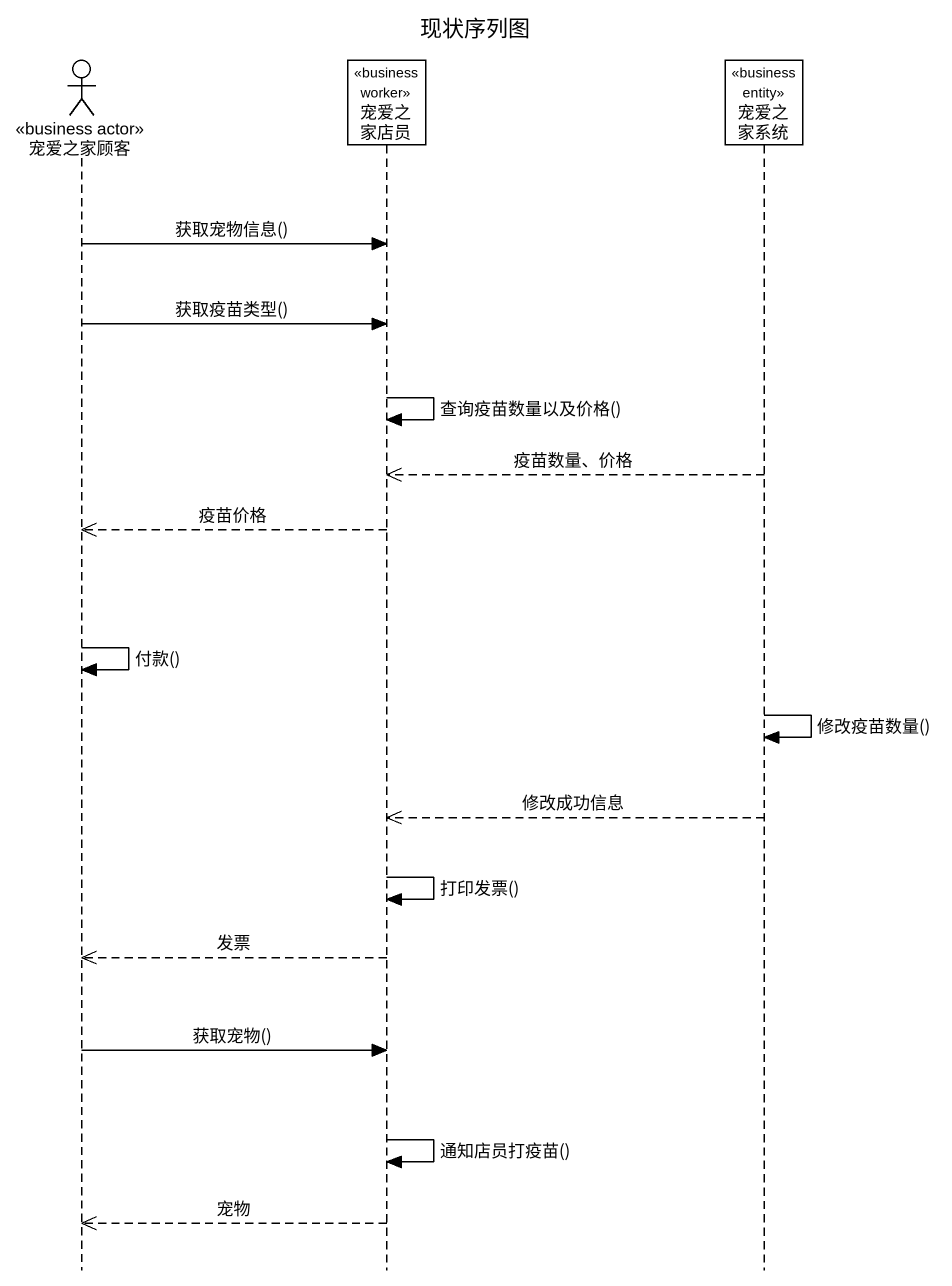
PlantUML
@startuml
title 现状序列图
hide footbox
actor 宠爱之家顾客 <<business actor>>
participant 宠爱之家店员 <<business worker>>
participant 宠爱之家系统 <<business entity>>

宠爱之家顾客 -> 宠爱之家店员 : 获取宠物信息()
宠爱之家顾客 -> 宠爱之家店员 : 获取疫苗类型()
宠爱之家店员 -> 宠爱之家店员 : 查询疫苗数量以及价格()
宠爱之家系统 -->> 宠爱之家店员 : 疫苗数量、价格
宠爱之家店员 -->> 宠爱之家顾客 : 疫苗价格
宠爱之家顾客 -> 宠爱之家顾客 : 付款()
宠爱之家系统 -> 宠爱之家系统 : 修改疫苗数量()
宠爱之家系统 -->> 宠爱之家店员 : 修改成功信息
宠爱之家店员 -> 宠爱之家店员 : 打印发票()
宠爱之家店员 -->> 宠爱之家顾客 : 发票
宠爱之家顾客 -> 宠爱之家店员 : 获取宠物()
宠爱之家店员 -> 宠爱之家店员 : 通知店员打疫苗()
宠爱之家店员 -->> 宠爱之家顾客 : 宠物
@enduml
